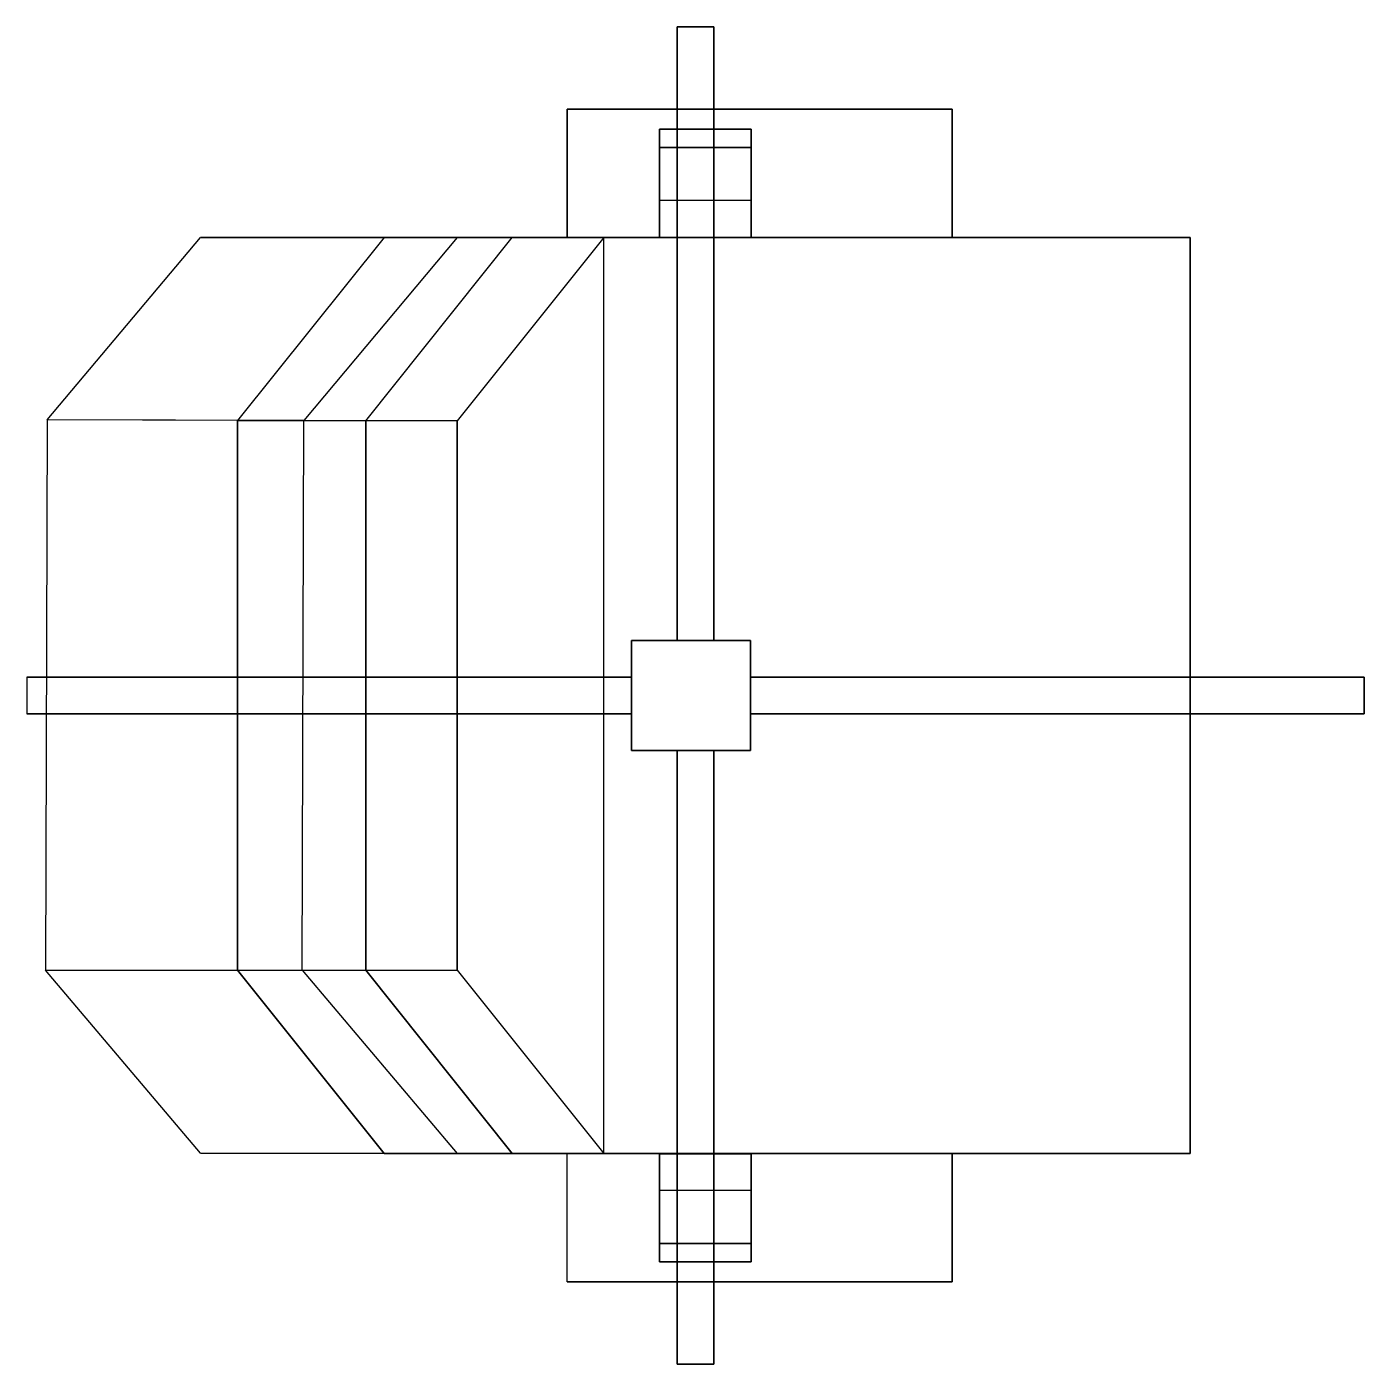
# Model space of a CAD drawing. Extents: x -435 to 368, y 175 to 978.
import ezdxf

# ---------------------------------------------------------------- set-up
doc = ezdxf.new("R2010")
doc.units = 0
doc.header["$MEASUREMENT"] = 0
doc.layers.add('3D', color=4, linetype='CONTINUOUS')

msp = doc.modelspace()

# ---------------------------------------------------------------- linework, layer by layer
at = {"layer": '3D', "linetype": 'CONTINUOUS'}
for points in [[(-22.83, 978.34, -274.5), (-44.83, 978.34, -274.5), (-44.83, 609.84, -142.5), (-22.83, 609.84, -142.5)], [(-44.83, 978.34, -335), (-44.83, 609.84, -203), (-44.83, 609.84, -142.5), (-44.83, 978.34, -274.5)], [(-22.83, 978.34, -335), (-44.83, 978.34, -335), (-44.83, 978.34, -274.5), (-22.83, 978.34, -274.5)], [(-22.83, 978.34, -335), (-22.83, 609.84, -203), (-22.83, 609.84, -142.5), (-22.83, 978.34, -274.5)], [(-110.83, 928.84, 402), (-110.83, 928.84, 446), (-110.83, 851.84, 446), (-110.83, 851.84, 402)], [(120.17, 928.84, 446), (120.17, 928.84, 402), (-110.83, 928.84, 402), (-110.83, 928.84, 446)], [(-110.83, 851.84, 446), (120.17, 851.84, 446), (120.17, 928.84, 446), (-110.83, 928.84, 446)], [(120.17, 851.84, 402), (120.17, 851.84, 446), (120.17, 928.84, 446), (120.17, 928.84, 402)], [(-55.37, 874.1, 105), (-55.37, 916.89, 160), (-55.37, 905.89, 160), (-55.37, 874.1, 116)], [(-0.37, 916.89, 160), (-0.37, 874.1, 105), (-55.37, 874.1, 105), (-55.37, 916.89, 160)], [(-55.37, 916.89, 402), (-55.37, 905.89, 402), (-55.37, 905.89, 160), (-55.37, 916.89, 160)], [(-55.37, 916.89, 402), (-55.37, 916.89, 160), (-0.37, 916.89, 160), (-0.37, 916.89, 402)], [(-0.37, 874.1, 116), (-0.37, 905.89, 160), (-0.37, 916.89, 160), (-0.37, 874.1, 105)], [(-0.37, 905.89, 160), (-0.37, 916.89, 160), (-0.37, 916.89, 402), (-0.37, 905.89, 402)], [(-55.37, 905.89, 160), (-0.37, 905.89, 160), (-0.37, 874.1, 116), (-55.37, 874.1, 116)], [(-55.37, 905.89, 402), (-55.37, 905.89, 160), (-0.37, 905.89, 160), (-0.37, 905.89, 402)], [(-55.37, 874.1, 116), (-55.37, 852.1, 116), (-55.37, 852.1, 105), (-55.37, 874.1, 105)], [(-55.37, 874.1, 116), (-55.37, 852.1, 116), (-0.37, 852.1, 116), (-0.37, 874.1, 116)], [(-0.37, 874.1, 116), (-0.37, 852.1, 116), (-0.37, 852.1, 105), (-0.37, 874.1, 105)], [(-308.83, 741.98, 765), (-423.17, 742.36, 765), (-331.04, 851.84, 765), (-220.83, 851.84, 765)], [(-331.04, 851.84, 765), (-176.83, 851.84, 105), (-268.96, 741.85, 105), (-423.17, 742.36, 765)], [(-331.04, 851.84, 765), (-220.83, 851.84, 765), (-88.83, 851.84, 215), (-176.83, 851.84, 105)], [(-308.83, 741.98, 765), (-231.83, 741.84, 446), (-143.83, 851.84, 446), (-220.83, 851.84, 765)], [(-88.83, 851.84, 215), (-176.83, 741.84, 215), (-231.83, 741.84, 446), (-143.83, 851.84, 446)], [(-88.83, 851.84, 215), (-176.83, 851.84, 105), (263.17, 851.84, 105), (263.17, 851.84, 215)], [(-88.83, 301.84, 215), (-88.83, 851.84, 215), (-176.83, 741.84, 215), (-176.83, 411.84, 215)], [(-110.83, 851.84, 446), (120.17, 851.84, 446), (120.17, 851.84, 402), (-110.83, 851.84, 402)], [(-88.83, 301.84, 215), (-88.83, 851.84, 215), (263.17, 851.84, 215), (263.17, 301.84, 215)], [(263.17, 301.84, 215), (263.17, 851.84, 215), (263.17, 851.84, 105), (263.17, 301.84, 105)], [(-424.14, 411.84, 765), (-308.83, 411.84, 765), (-308.83, 741.98, 765), (-423.17, 742.36, 765)], [(-268.96, 741.85, 105), (-423.17, 742.36, 765), (-424.14, 411.84, 765), (-269.93, 411.85, 105)], [(-231.83, 411.84, 446), (-231.83, 741.84, 446), (-308.83, 741.98, 765), (-308.83, 411.84, 765)], [(-231.83, 741.84, 446), (-231.83, 411.84, 446), (-176.83, 411.84, 215), (-176.83, 741.84, 215)], [(-72.33, 609.84, -203), (-0.83, 609.84, -203), (-0.83, 609.84, 132.5), (-72.33, 609.84, 132.5)], [(-72.33, 543.84, -203), (-72.33, 609.84, -203), (-72.33, 609.84, 132.5), (-72.33, 543.84, 132.5)], [(-0.83, 609.84, -203), (-0.83, 543.84, -203), (-0.83, 543.84, 132.5), (-0.83, 609.84, 132.5)], [(-435.33, 587.84, -274.5), (-435.33, 565.84, -274.5), (-72.33, 565.84, -142.5), (-72.33, 587.84, -142.5)], [(-435.33, 587.84, -335), (-72.33, 587.84, -203), (-72.33, 587.84, -142.5), (-435.33, 587.84, -274.5)], [(367.67, 565.84, -274.5), (367.67, 587.84, -274.5), (-0.83, 587.84, -142.5), (-0.83, 565.84, -142.5)], [(367.67, 587.84, -335), (-0.83, 587.84, -203), (-0.83, 587.84, -142.5), (367.67, 587.84, -274.5)], [(367.67, 565.84, -335), (367.67, 587.84, -335), (367.67, 587.84, -274.5), (367.67, 565.84, -274.5)], [(-435.33, 565.84, -335), (-72.33, 565.84, -203), (-72.33, 565.84, -142.5), (-435.33, 565.84, -274.5)], [(367.67, 565.84, -335), (-0.83, 565.84, -203), (-0.83, 565.84, -142.5), (367.67, 565.84, -274.5)], [(-0.83, 543.84, -203), (-72.33, 543.84, -203), (-72.33, 543.84, 132.5), (-0.83, 543.84, 132.5)], [(-44.83, 175.34, -335), (-44.83, 543.84, -203), (-44.83, 543.84, -142.5), (-44.83, 175.34, -274.5)], [(-44.83, 175.34, -274.5), (-22.83, 175.34, -274.5), (-22.83, 543.84, -142.5), (-44.83, 543.84, -142.5)], [(-22.83, 175.34, -335), (-22.83, 543.84, -203), (-22.83, 543.84, -142.5), (-22.83, 175.34, -274.5)], [(-424.14, 411.84, 765), (-269.93, 411.85, 105), (-176.83, 301.77, 105), (-331.04, 302.12, 765)], [(-220.83, 301.84, 765), (-331.04, 302.12, 765), (-424.14, 411.84, 765), (-308.83, 411.84, 765)], [(-308.83, 411.84, 765), (-231.83, 411.84, 446), (-143.83, 301.84, 446), (-220.83, 301.84, 765)], [(-143.83, 301.84, 446), (-231.83, 411.84, 446), (-176.83, 411.84, 215), (-88.83, 301.84, 215)], [(-220.83, 301.84, 765), (-88.83, 301.84, 215), (-176.83, 301.77, 105), (-331.04, 302.12, 765)], [(-88.83, 301.84, 215), (-176.83, 301.77, 105), (263.17, 301.84, 105), (263.17, 301.84, 215)], [(-110.83, 301.84, 446), (120.17, 301.84, 446), (120.17, 224.84, 446), (-110.83, 224.84, 446)], [(-110.83, 301.84, 446), (120.17, 301.84, 446), (120.17, 301.84, 402), (-110.83, 301.84, 402)], [(-55.37, 279.58, 116), (-55.37, 301.58, 116), (-0.37, 301.58, 116), (-0.37, 279.58, 116)], [(-55.37, 279.58, 116), (-55.37, 301.58, 116), (-55.37, 301.58, 105), (-55.37, 279.58, 105)], [(-0.37, 279.58, 116), (-0.37, 301.58, 116), (-0.37, 301.58, 105), (-0.37, 279.58, 105)], [(120.17, 301.84, 402), (120.17, 301.84, 446), (120.17, 224.84, 446), (120.17, 224.84, 402)], [(-55.37, 247.79, 160), (-0.37, 247.79, 160), (-0.37, 279.58, 116), (-55.37, 279.58, 116)], [(-0.37, 236.79, 160), (-0.37, 279.58, 105), (-55.37, 279.58, 105), (-55.37, 236.79, 160)], [(-55.37, 279.58, 105), (-55.37, 236.79, 160), (-55.37, 247.79, 160), (-55.37, 279.58, 116)], [(-0.37, 279.58, 116), (-0.37, 247.79, 160), (-0.37, 236.79, 160), (-0.37, 279.58, 105)], [(-55.37, 247.79, 402), (-55.37, 247.79, 160), (-0.37, 247.79, 160), (-0.37, 247.79, 402)], [(-55.37, 236.79, 402), (-55.37, 247.79, 402), (-55.37, 247.79, 160), (-55.37, 236.79, 160)], [(-0.37, 247.79, 160), (-0.37, 236.79, 160), (-0.37, 236.79, 402), (-0.37, 247.79, 402)], [(-55.37, 236.79, 402), (-55.37, 236.79, 160), (-0.37, 236.79, 160), (-0.37, 236.79, 402)], [(120.17, 224.84, 446), (120.17, 224.84, 402), (-110.83, 224.84, 402), (-110.83, 224.84, 446)], [(-44.83, 175.34, -335), (-22.83, 175.34, -335), (-22.83, 175.34, -274.5), (-44.83, 175.34, -274.5)]]:
    msp.add_3dface(points, dxfattribs=at)

doc.saveas('drawing.dxf')
